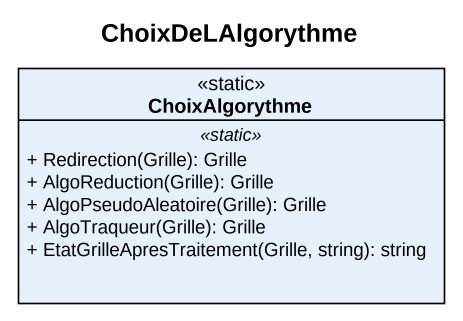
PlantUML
@startuml
title ChoixDeLAlgorythme
hide circle
hide empty members
skinparam classAttributeIconSize 0
class ChoixAlgorythme <<static>> {
  .. <<static>> ..
  + Redirection(Grille): Grille
  + AlgoReduction(Grille): Grille
  + AlgoPseudoAleatoire(Grille): Grille
  + AlgoTraqueur(Grille): Grille
  + EtatGrilleApresTraitement(Grille, string): string
}
@enduml
